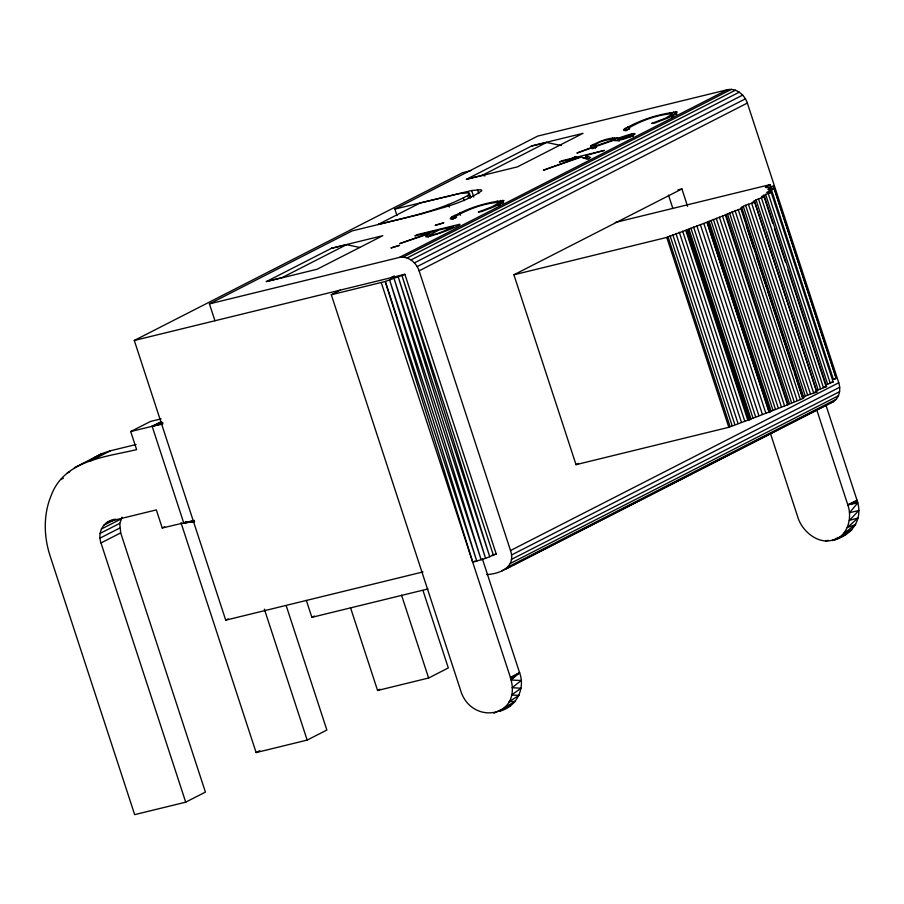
<?xml version="1.0" encoding="UTF-8"?>
<svg xmlns="http://www.w3.org/2000/svg" width="904" height="904" viewBox="0 0 904 904"><rect width="100%" height="100%" fill="white"/><g stroke="black" fill="none" stroke-linecap="round" stroke-linejoin="round"><path stroke-width="1.36" d="M161.127 418.857L150.414 421.479L130.718 431.547L136.628 449.627C105.474 457.062 64.41 460.147 51.279 495.279C43.29 514.297 43.708 535.993 49.946 555.44L134.673 814.64L185.715 802.164L100.988 542.965C97.666 533.981 101.971 522.953 111.554 520.207M185.715 802.164L205.411 792.096L120.684 532.897L119.78 523.359L122.108 517.19M486.714 574.582C500.646 573.735 516.139 567 510.523 550.536L419.106 270.838C416.45 262.725 408.212 255.606 399.297 257.459L209.423 303.88L214.937 320.762M505.257 569.43L833.511 401.658C839.601 397.624 840.923 389.353 838.765 382.765L747.348 103.067C744.704 94.943 736.466 87.835 727.539 89.688L537.677 136.108L394.878 209.084L397.003 215.581M499.008 202.801L499.053 202.225C483.979 203.332 468.645 208.937 455.548 216.474L456.497 217.378L451.819 219.084L450.339 218.847L450.328 218.101C466.43 208.621 485.391 202.349 503.946 200.518L501.867 202.982L494.714 206.507L481.651 211.525L478.318 212.044L491.844 206.892L499.008 202.801L499.788 205.219M672.248 114.254L672.293 113.678C657.219 114.785 641.896 120.39 628.788 127.927L629.749 128.831L625.071 130.538L623.579 130.3L623.568 129.554C639.67 120.074 658.632 113.802 677.198 111.972L675.107 114.435L667.954 117.961L654.891 122.978L651.558 123.498L665.084 118.345L672.248 114.254L673.039 116.672M803.396 398.393C803.283 395.432 813.442 393.613 816.888 391.997L754.829 202.123C751.371 203.739 741.223 205.558 741.336 208.508L803.396 398.393C778.875 408.371 754.162 417.874 728.827 427.298L576.029 464.656L513.901 274.793L681.899 188.936L687.582 206.315M594.708 145.623C598.504 141.318 605.657 140.323 611.217 139.182L613.228 139.939L595.137 146.188L594.708 145.623L595.487 148.041M590.628 146.052L590.82 147.691L576.91 153.07L591.306 148.064L592.176 148.731L596.527 147.262L595.623 146.561L613.556 140.346C624.698 142.165 653.004 125.859 618.212 138.244C608.776 137.046 598.889 141.623 590.628 146.052L591.419 148.459L594.052 146.832L593.273 144.414M513.969 274.782L666.768 237.424C692.091 228 716.804 218.485 741.336 208.508M467.707 195.524L469.504 193.727L468.667 192.778L459.458 193.58L420.077 203.016L378.064 224.486C408.427 216.915 439.965 210.655 467.707 195.524L468.554 198.123M340.503 290.06L331.305 294.76L460.362 689.582C470.069 725.042 521.54 718.748 510.918 679.141L519.563 672.655L482.374 558.864M90.004 460.69L93.067 458.418M754.207 200.812L816.267 390.697L826.606 386.528L764.547 196.654L756.026 199.908L752.874 202.01L754.829 202.123M835.522 376.041L773.462 186.156L767.835 189.286L774.118 188.54L836.177 378.414L833.443 379.499L771.383 189.614L774.118 188.54M510.918 679.141L510.658 678.249L519.563 672.655C525.586 688.509 516.557 706.725 500.002 711.098L504.217 708.307L493.878 713.256M429.49 233.65C411.738 244.148 462.837 225.548 459.876 224.226L417.343 234.622L414.879 235.876L434.519 231.085L399.805 243.594L429.49 233.65L430.27 236.068M454.802 215.186L455.593 217.593L452.52 219.333L451.729 216.926M787.994 270.059L825.578 385.059L833.172 381.951L771.112 192.066L761.575 196.53L764.547 196.654M838.211 537.36C822.516 548.129 802.458 533.01 797.803 517.111L770.671 434.135M771.383 189.614L766.671 192.507L771.112 192.066M94.084 457.661L101.949 453.582L110.39 450.791L136.052 444.519M423.015 571.927L225.717 620.167L134.3 340.469L462.543 172.698L470.769 170.686M209.423 303.88L352.21 230.893L421.117 214.056C441.717 207.818 464.057 203.129 481.855 190.665L480.996 189.704L471.651 190.518L394.878 209.084M359.962 247.481L346.548 244.679L282.217 277.562L266.895 281.302M466.893 179.082L482.216 175.342L546.547 142.459L561.294 145.533M571.927 158.437L575.633 156.539M568.752 160.336L576.176 156.539M399.297 257.459L727.539 89.688M403.184 257.132L731.426 89.36M407.173 257.968L735.427 90.197M411.015 259.934L739.269 92.163M414.427 262.872L742.681 95.101M390.517 277.833L394.291 275.901M417.185 266.59L745.438 98.819M419.106 270.838L747.348 103.067M160.765 421.897L152.154 426.304L130.718 431.547M74.388 467.73L101.949 453.582M90.694 460.859L110.39 450.791M67.246 473.029L69.71 471.775M60.941 479.47L63.404 478.205M106.627 522.727L114.085 519.246M103.531 525.427L115.836 519.145M101.293 529.077L120.989 519.02M100.084 533.416L119.78 523.359M99.982 538.151L119.678 528.094M100.988 542.965L120.684 532.897M110.39 521.133L156.324 509.901L162.234 527.992L164.697 526.727M225.717 620.167L228.226 618.878M575.961 464.679L578.47 463.39M306.354 600.448L311.88 617.33L314.377 616.053M331.305 294.76L385.262 281.483L472.747 562.22L475.041 561.045M510.523 550.536L838.765 382.765M511.461 555.022L839.714 387.251M511.359 559.44L839.613 391.669M510.229 563.497L838.483 395.726M508.15 566.898L836.403 399.127M501.743 570.91L510.545 566.412M513.065 565.124L828.742 403.783M181.015 522.761L256.126 752.569L259.821 750.682M350.503 607.657L377.578 690.486L380.042 689.232M256.126 752.569L307.168 740.093L326.864 730.025L286.24 605.77M377.578 690.486L428.62 678.011L448.316 667.943L422.982 590.459M510.658 678.249L510.376 677.356L519.563 672.655L511.144 680.045L521.212 680.509L512.172 687.695L521.043 688.249L511.472 695.074L519.065 695.334L509.088 701.707L515.427 701.301L505.178 707.165L510.353 705.719L505.438 707.798M857.003 500.183L847.816 504.884C852.63 518.331 847.545 536.648 832.46 540.535C851.76 535.665 863.715 519.789 857.003 500.183L825.94 405.139M472.747 562.22L485.595 558.356L496.296 553.994M492.126 555.033L496.228 554.028L404.879 274.307L385.262 281.483L476.781 561.147L389.658 280.161L481.165 559.825L394.11 278.681L485.595 558.356L398.314 277.144L489.776 556.819L401.986 275.652L493.426 555.338M770.976 187.286L770.095 184.608L765.315 187.184L766.321 187.648L773.462 186.156M161.963 422.168L152.154 426.304L183.681 522.749L194.292 521.89M829.996 403.139L833.511 401.658M161.748 422.337L152.154 426.304L162.799 423.965M857.286 501.076L847.816 504.884L816.753 409.84M161.59 422.609L152.154 426.304L162.675 423.479M162.663 422.541L152.154 426.304L162.63 422.993M842.957 535.224L846.63 533.925L838.607 537.948L851.817 529.993L843.669 533.518L855.715 524.535L847.319 527.563L858.099 517.902L849.297 520.478L858.8 510.523L849.466 512.737L857.783 502.884L847.816 504.884L857.546 501.98M825.657 541.112L828.132 540.276M531.236 146.199L546.547 142.459M585.702 155.59L604.358 150.38L561.825 160.776L559.373 162.031L579.893 157.013L543.417 170.189L581.351 157.047L587.001 159.251L590.504 157.465L585.702 155.59L586.493 158.008L588.888 158.934M583.193 158.155L587.306 157.149M331.237 248.419L346.548 244.679M678 189.885L681.899 188.936M615.274 222.463L770.095 184.608M134.3 340.469L404.811 274.341M162.234 527.992L194.315 520.41M311.88 617.33L427.987 588.945M833.646 379.002L836.177 378.414M831.002 382.358L833.172 381.951M194.529 521.834L183.681 522.749L194.507 520.862M672.271 114.684L676.757 114.164L675.977 111.757M499.031 203.23L503.517 202.711L502.726 200.304M619.003 140.651L613.296 140.38L612.516 137.973M826.606 386.528L823.849 386.731M194.032 521.834L183.681 522.749L193.366 521.438M183.681 522.749L193.761 521.676M816.888 391.997L814.933 391.884M482.216 175.342L484.894 175.896M672.147 115.836L673.084 116.085L672.293 113.678M771.055 187.184L771.926 189.863M769.236 188.088L770.118 190.767M769.146 190.608L770.027 193.286M768.14 193.162L830.2 383.047M765.552 194.224L827.612 384.098M763.518 195.174L772.694 223.254M774.445 228.61L785.373 262.036M761.371 197.75L823.431 387.624M758.467 198.857L820.527 388.743M756.026 199.908L818.086 389.782M751.597 203.163L813.656 393.037M748.455 204.27L810.515 394.144M745.63 205.366L807.69 395.251M743.291 206.394L805.351 396.268M741.608 207.276L803.679 397.15M740.692 207.943L802.752 397.828M746.286 225.751L753.71 248.487M756.332 256.51L766.389 287.257M767.259 289.935L793.486 370.165M794.356 372.843L802.662 398.246M738.184 209.468L800.255 399.342M735.02 210.53L797.079 400.404M732.048 211.626L794.107 401.5M729.438 212.689L791.497 402.562M727.381 213.649L789.441 403.523M726.002 214.44L788.062 404.314M725.381 215.016L787.644 405.218M722.556 216.192L784.615 406.077M719.381 217.186L781.44 407.071M716.25 218.271L778.321 408.145M713.38 219.367L775.44 409.241M710.928 220.395L772.999 410.28M673.808 111.893L674.599 114.299M709.086 221.31L771.146 411.184M707.945 222.034L770.005 411.919M707.595 222.531L769.654 412.416M707.256 222.621L769.485 412.45M707.086 222.655L769.146 412.54M670.316 112.469L671.107 114.887M671.107 115.237L671.898 117.644M703.854 223.514L765.914 413.399M700.351 224.587L762.411 414.473M696.837 225.785L758.897 415.659M693.594 227.006L755.654 416.88M690.893 228.147L752.953 418.032M688.95 229.141L751.009 419.015M687.91 229.887L749.97 419.761M687.232 230.023L749.292 419.908M686.52 230.181L748.58 420.066M685.763 230.362L747.823 420.247M682.667 231.187L744.726 421.072M668.485 195.094L672.858 208.474M679.299 232.215L741.359 422.089M675.898 233.356L737.969 423.23M672.734 234.531L734.794 424.405M670.034 235.65L732.093 425.535M667.988 236.645L730.059 426.518M666.768 237.424L728.827 427.298M632.664 133.849L633.455 136.267M631.342 134.154L632.122 136.56M628.043 126.639L628.834 129.046M629.32 134.685L630.111 137.092M626.336 127.554L627.127 129.961L625.76 130.786L624.969 128.379M618.212 138.244L619.183 141.126M617.025 137.713L617.816 140.12M614.46 137.668L615.24 140.075M591.634 145.318L592.425 147.736M500.567 200.439L501.347 202.846M499.053 202.225L499.844 204.632M498.115 201.976L498.895 204.383M497.076 201.016L497.867 203.434M497.867 203.784L498.658 206.191M477.515 189.648L478.792 193.546M471.651 190.518L473.775 197.004M469.504 193.727L470.781 197.626M468.667 192.778L470.362 197.976M463.379 198.032L464.227 200.631M459.718 212.869L460.509 215.276M453.096 216.101L453.887 218.508M448.497 204.473L449.344 207.061M427.524 234.701L428.304 237.108M381.228 282.556L510.376 677.356M401.546 595.171L428.62 678.011M264.363 609.149L307.168 740.093M629.975 135.34L622.404 138.843L619.534 139.352L618.392 138.719L629.975 135.34M430.168 234.724C437.502 235.017 446.158 229.898 453.051 226.554L438.881 230.011L430.168 234.724M391.161 247.911L399.478 245.379L391.161 247.911M435.344 225.322L443.672 222.791L435.344 225.322M331.779 248.148L266.126 281.698L317.168 269.222L382.821 235.673L331.779 248.148M532.004 145.804L466.362 179.365L517.404 166.878L583.046 133.329L532.004 145.804"/></g></svg>
